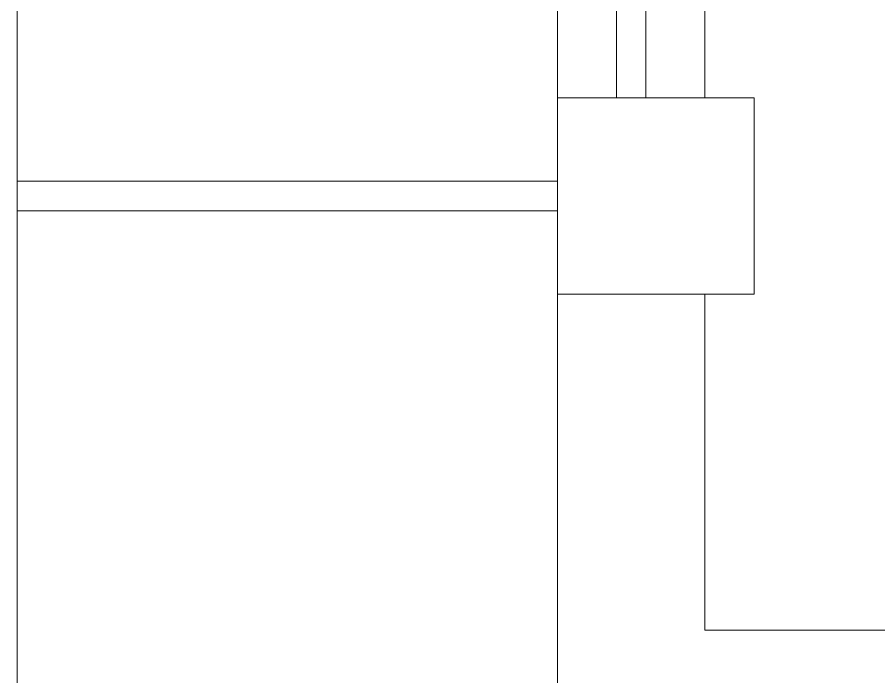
# Model space of a CAD drawing. Header units: millimetres. Extents: x 214 to 1190, y -192 to 1092.
# Drawn here: x 1042.228 to 1043.105, y 62.593 to 63.264 of the extents above; entities that cross this region are included whole.
import ezdxf

# ---------------------------------------------------------------- set-up
doc = ezdxf.new("R2010")
doc.units = ezdxf.units.MM
doc.linetypes.add('HIDDEN2', pattern=[4.7625, 3.175, -1.5875])
doc.layers.add('I-ARQ', color=8, linetype='Continuous', lineweight=0)

msp = doc.modelspace()

# ---------------------------------------------------------------- linework, layer by layer
at = {"layer": 'I-ARQ'}
for p, q in [((1042.22763, 77.4947), (1042.22763, 58.3447)), ((1042.22763, 77.4947), (1042.22763, 58.3447)), ((1042.22763, 77.4947), (1042.22763, 58.3447)), ((1042.77763, 67.8197), (1042.77763, 58.5447)), ((1042.92763, 63.89371), (1042.92763, 63.1822)), ((1042.77763, 62.9822), (1042.77763, 63.1822)), ((1042.77763, 63.1822), (1042.97763, 63.1822)), ((1042.77763, 62.9822), (1042.77763, 63.1822)), ((1042.77763, 63.1822), (1042.97763, 63.1822)), ((1042.97763, 63.1822), (1042.97763, 62.9822)), ((1042.97763, 63.1822), (1042.97763, 62.9822)), ((1042.77763, 63.0972), (1042.22763, 63.0972)), ((1042.77763, 63.0972), (1042.22763, 63.0972)), ((1042.77763, 63.0972), (1042.22763, 63.0972)), ((1042.77763, 63.0672), (1042.22763, 63.0672)), ((1042.77763, 63.0672), (1042.22763, 63.0672)), ((1042.77763, 63.0672), (1042.22763, 63.0672)), ((1042.97763, 62.9822), (1042.77763, 62.9822)), ((1042.97763, 62.9822), (1042.77763, 62.9822)), ((1042.92763, 62.9822), (1042.92763, 62.6403)), ((1045.40263, 62.6403), (1042.92763, 62.6403))]:
    msp.add_line(p, q, dxfattribs=at)
at = {"layer": 'I-ARQ', "linetype": 'HIDDEN2'}
for p, q in [((1042.83763, 63.1822), (1042.83763, 63.6822)), ((1042.86763, 63.6822), (1042.86763, 63.1822))]:
    msp.add_line(p, q, dxfattribs=at)

doc.saveas('drawing.dxf')
